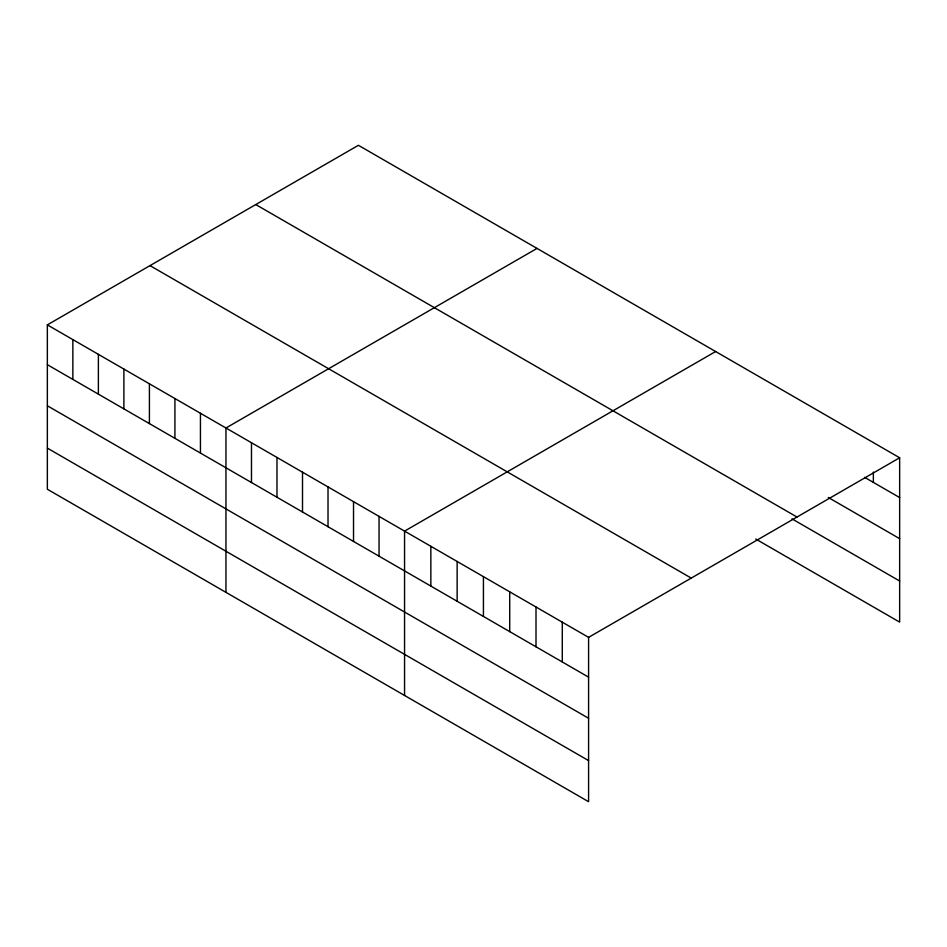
<?xml version="1.0" encoding="UTF-8"?>
<svg xmlns="http://www.w3.org/2000/svg" width="947" height="947" viewBox="0 0 947 947"><rect width="100%" height="100%" fill="white"/><g stroke="black" fill="none" stroke-linecap="round" stroke-linejoin="round"><path stroke-width="1.42" d="M47.35 324.88L588.584 637.367L588.584 801.707L47.35 489.232L47.35 324.88L358.416 145.293L899.65 457.768L899.65 622.12L755.694 538.997M537.02 248.41L225.954 427.997L225.954 592.349M715.636 351.526L404.558 531.125L404.558 695.465M588.584 637.367L899.65 457.768M864.599 477.324L899.65 497.566M828.294 497.471L899.65 538.665M255.761 204.552L796.995 517.038M791.988 518.861L899.65 581.008M150.005 265.622L691.239 578.096M47.35 364.678L588.584 677.152M47.35 405.778L588.584 718.264M47.35 448.132L588.584 760.607M873.359 472.068L873.359 482.39M562.293 622.179L562.293 661.977M536.002 607.003L536.002 646.801M509.711 591.828L509.711 631.625M483.432 576.652L483.432 616.45M457.141 561.476L457.141 601.274M430.849 546.301L430.849 586.086M379.049 516.387L379.049 556.185M353.527 501.661L353.527 541.447M328.017 486.924L328.017 526.721M302.507 472.198L302.507 511.996M276.986 457.46L276.986 497.258M251.476 442.734L251.476 482.532M200.444 413.271L200.444 453.068M174.923 398.545L174.923 438.331M149.413 383.807L149.413 423.605M123.891 369.081L123.891 408.867M98.381 354.344L98.381 394.141M72.86 339.618L72.86 379.416"/></g></svg>
